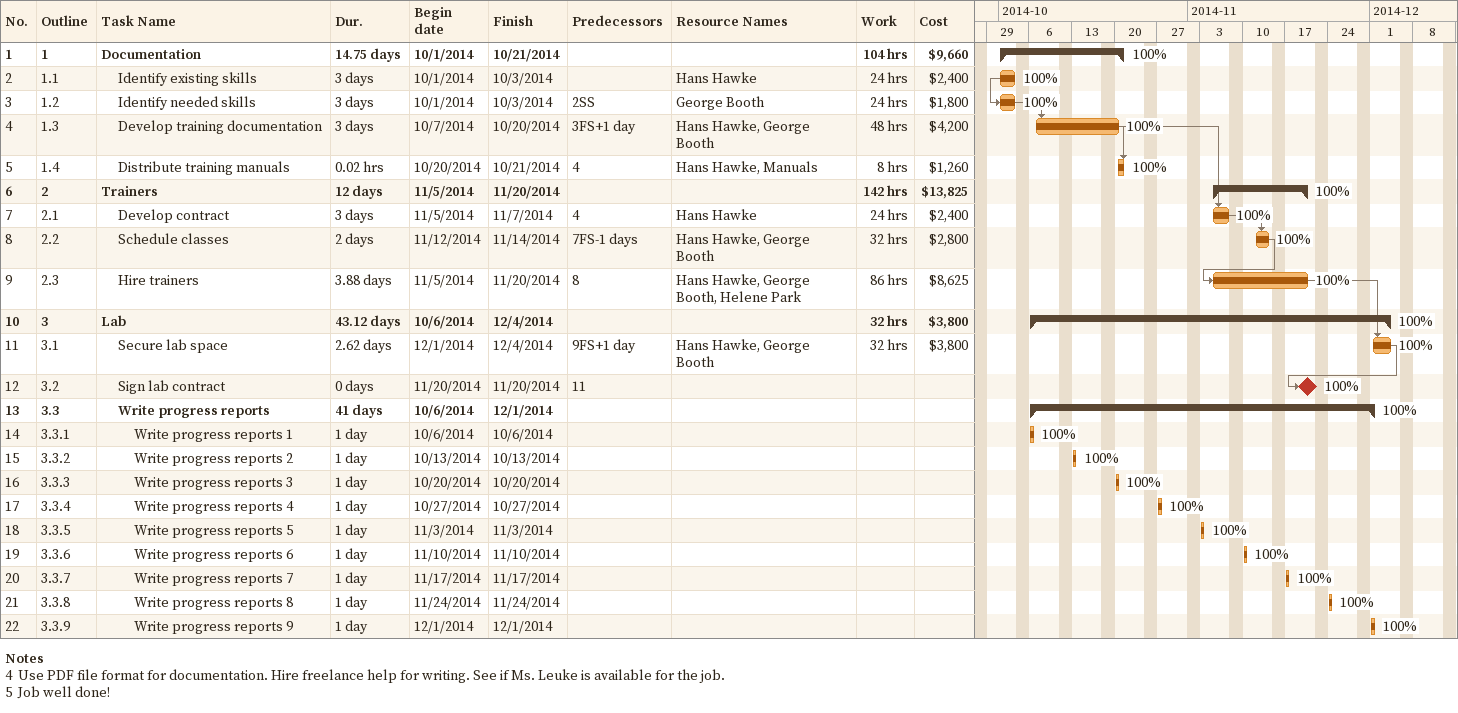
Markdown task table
| ID | WBS | Task | Duration | Start | Finish | Predecessors | Resources | % complete | Work (h) | Cost ($) |
|---|---|---|---|---|---|---|---|---|---|---|
| 1 | 1 | **Documentation** | 14.75d | 2014-10-01 | 2014-10-21 |  |  | 100 | 104 | 9660 |
| 2 | 1.1 | Identify existing skills | 3d | 2014-10-01 | 2014-10-03 |  | Hans Hawke | 100 | 24 | 2400 |
| 3 | 1.2 | Identify needed skills | 3d | 2014-10-01 | 2014-10-03 | 2SS | George Booth | 100 | 24 | 1800 |
| 4 | 1.3 | Develop training documentation | 3d | 2014-10-07 | 2014-10-20 | 3FS+1d | Hans Hawke, George Booth | 100 | 48 | 4200 |
| 5 | 1.4 | Distribute training manuals | 0.02h | 2014-10-20 | 2014-10-21 | 4 | Hans Hawke, Manuals | 100 | 8 | 1260 |
| 6 | 2 | **Trainers** | 12d | 2014-11-05 | 2014-11-20 |  |  | 100 | 142 | 13825 |
| 7 | 2.1 | Develop contract | 3d | 2014-11-05 | 2014-11-07 | 4 | Hans Hawke | 100 | 24 | 2400 |
| 8 | 2.2 | Schedule classes | 2d | 2014-11-12 | 2014-11-14 | 7FS-1d | Hans Hawke, George Booth | 100 | 32 | 2800 |
| 9 | 2.3 | Hire trainers | 3.88d | 2014-11-05 | 2014-11-20 | 8 | Hans Hawke, George Booth, Helene Park | 100 | 86 | 8625 |
| 10 | 3 | **Lab** | 43.12d | 2014-10-06 | 2014-12-04 |  |  | 100 | 32 | 3800 |
| 11 | 3.1 | Secure lab space | 2.62d | 2014-12-01 | 2014-12-04 | 9FS+1d | Hans Hawke, George Booth | 100 | 32 | 3800 |
| 12 | 3.2 | Sign lab contract | 0d | 2014-11-20 | 2014-11-20 | 11 |  | 100 |  |  |
| 13 | 3.3 | **Write progress reports** | 41d | 2014-10-06 | 2014-12-01 |  |  | 100 |  |  |
| 14 | 3.3.1 | Write progress reports 1 | 1d | 2014-10-06 | 2014-10-06 |  |  | 100 |  |  |
| 15 | 3.3.2 | Write progress reports 2 | 1d | 2014-10-13 | 2014-10-13 |  |  | 100 |  |  |
| 16 | 3.3.3 | Write progress reports 3 | 1d | 2014-10-20 | 2014-10-20 |  |  | 100 |  |  |
| 17 | 3.3.4 | Write progress reports 4 | 1d | 2014-10-27 | 2014-10-27 |  |  | 100 |  |  |
| 18 | 3.3.5 | Write progress reports 5 | 1d | 2014-11-03 | 2014-11-03 |  |  | 100 |  |  |
| 19 | 3.3.6 | Write progress reports 6 | 1d | 2014-11-10 | 2014-11-10 |  |  | 100 |  |  |
| 20 | 3.3.7 | Write progress reports 7 | 1d | 2014-11-17 | 2014-11-17 |  |  | 100 |  |  |
| 21 | 3.3.8 | Write progress reports 8 | 1d | 2014-11-24 | 2014-11-24 |  |  | 100 |  |  |
| 22 | 3.3.9 | Write progress reports 9 | 1d | 2014-12-01 | 2014-12-01 |  |  | 100 |  |  |

Notes
- 4: Use PDF file format for documentation. Hire freelance help for writing. See if Ms. Leuke is available for the job.
- 5: Job well done!
